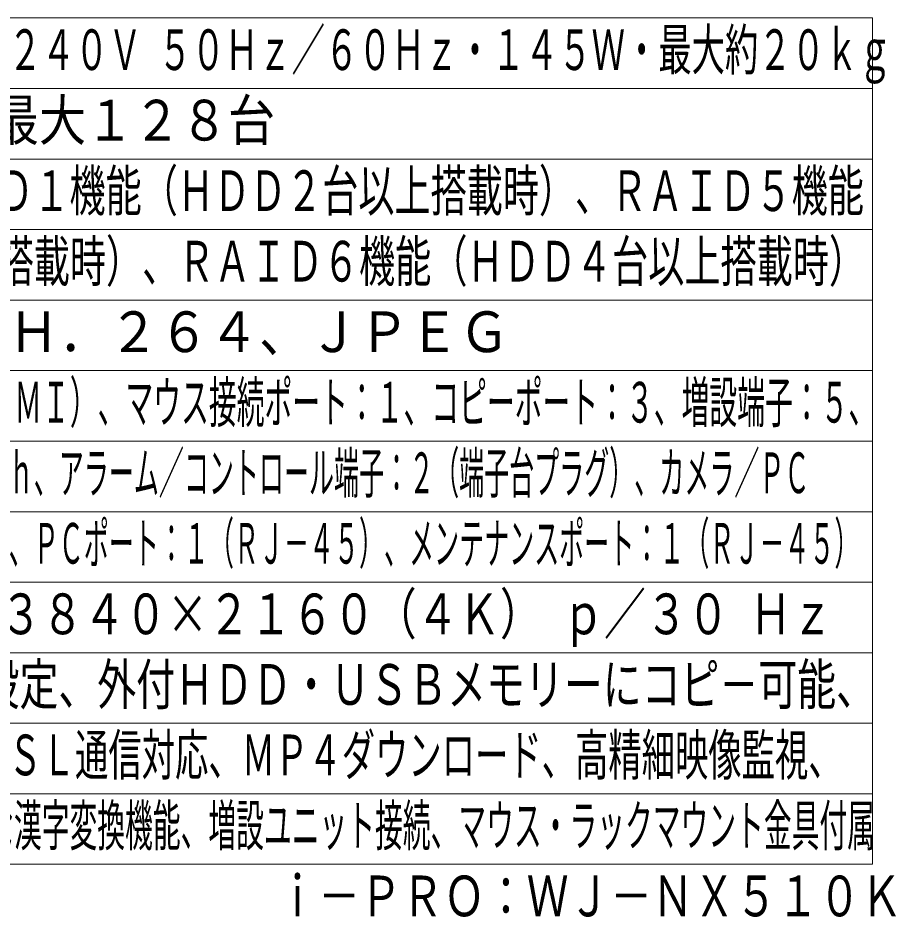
# Model space of a CAD drawing. Units: millimetres on the paper. Extents: x -63 to 64, y -58 to 59.
# Drawn here: x 1.9 to 64.1, y -58.3 to 5.4 of the extents above; entities that cross this region are included whole.
import ezdxf
from ezdxf.enums import TextEntityAlignment as Align

# ---------------------------------------------------------------- set-up
doc = ezdxf.new("R2010")
doc.units = ezdxf.units.MM
doc.layers.add('0-1_相当品', color=4, linetype='Continuous')
doc.layers.add('0-2_MOJI1', color=7, linetype='Continuous')
doc.layers.add('0-6_WAKU', color=4, linetype='Continuous', lineweight=9)
doc.styles.add('ＭＳ ゴシック', font='')
doc.styles.get('ＭＳ ゴシック').set_extended_font_data('MS Gothic')

msp = doc.modelspace()

# ---------------------------------------------------------------- linework, layer by layer
at = {"layer": '0-6_WAKU', "color": 3}
for p, q in [((-62.543, 5.398), (62.457, 5.398)), ((62.457, -54.602), (62.457, 5.398)), ((-62.543, -54.602), (62.457, -54.602))]:
    msp.add_line(p, q, dxfattribs=at)
at = {"layer": '0-6_WAKU'}
for p, q in [((-62.543, 0.398), (62.457, 0.398)), ((62.457, -4.602), (-62.543, -4.602)), ((62.457, -9.602), (-62.543, -9.602)), ((62.457, -14.602), (-62.543, -14.602)), ((-62.543, -19.602), (62.457, -19.602)), ((-62.543, -24.602), (62.457, -24.602)), ((-62.543, -29.602), (62.457, -29.602)), ((-62.543, -34.602), (62.457, -34.602)), ((-62.543, -39.602), (62.457, -39.602)), ((-62.543, -44.602), (62.457, -44.602)), ((-62.543, -49.602), (62.457, -49.602))]:
    msp.add_line(p, q, dxfattribs=at)

# ---------------------------------------------------------------- texts
at = {"layer": '0-1_相当品', "style": 'ＭＳ ゴシック', "width": 0.75}
msp.add_text('ｉ－ＰＲＯ：ＷＪ－ＮＸ５１０Ｋ', height=2.889, dxfattribs=at).set_placement((20.217, -59.157), align=Align.BOTTOM_LEFT)
at = {"layer": '0-2_MOJI1', "style": 'ＭＳ ゴシック'}
for s, height, width, p in [('ＡＣ１００Ｖ～ＡＣ２４０Ｖ ５０Ｈｚ／６０Ｈｚ・１４５Ｗ・最大約２０ｋｇ', 2.886, 0.6, (-20.043, 0.843)), ('標準６４台／最大１２８台', 2.886, 0.85, (-20.043, -4.157)), ('最大９台、ＲＡＩＤ１機能（ＨＤＤ２台以上搭載時）、ＲＡＩＤ５機能', 2.886, 0.65, (-20.043, -9.157)), ('（ＨＤＤ３台以上搭載時）、ＲＡＩＤ６機能（ＨＤＤ４台以上搭載時）', 2.889, 0.65, (-20.043, -14.157)), ('Ｈ．２６５、Ｈ．２６４、ＪＰＥＧ', 2.889, 0.9, (-20.043, -19.157)), ('モニター端子：２（ＨＤＭＩ）、マウス接続ポート：１、コピーポート：３、増設端子：５、', 2.889, 0.5, (-20.043, -24.157)), ('アラーム入力端子：３２ｃｈ、アラーム／コントロール端子：２（端子台プラグ）、カメラ／ＰＣ', 2.889, 0.45, (-20.043, -29.157)), ('ポート：１（ＲＪ－４５）、ＰＣポート：１（ＲＪ－４５）、メンテナンスポート：１（ＲＪ－４５）', 2.889, 0.45, (-20.043, -34.157)), ('メイン・サブ：３８４０×２１６０（４Ｋ） ｐ／３０ Ｈｚ', 2.886, 0.75, (-20.043, -39.157)), ('簡単操作・簡単設定、外付ＨＤＤ・ＵＳＢメモリーにコピ－可能、', 2.886, 0.7, (-20.043, -44.157)), ('ＯＮＶＩＦ対応、ＳＳＬ通信対応、ＭＰ４ダウンロード、高精細映像監視、', 2.886, 0.6, (-20.043, -49.157)), ('ＲＴＳＰ接続機能、かな漢字変換機能、増設ユニット接続、マウス・ラックマウント金具付属', 2.886, 0.5, (-20.043, -54.157))]:
    msp.add_text(s, height=height, dxfattribs=dict(at, width=width)).set_placement(p, align=Align.BOTTOM_LEFT)

doc.saveas('drawing.dxf')
